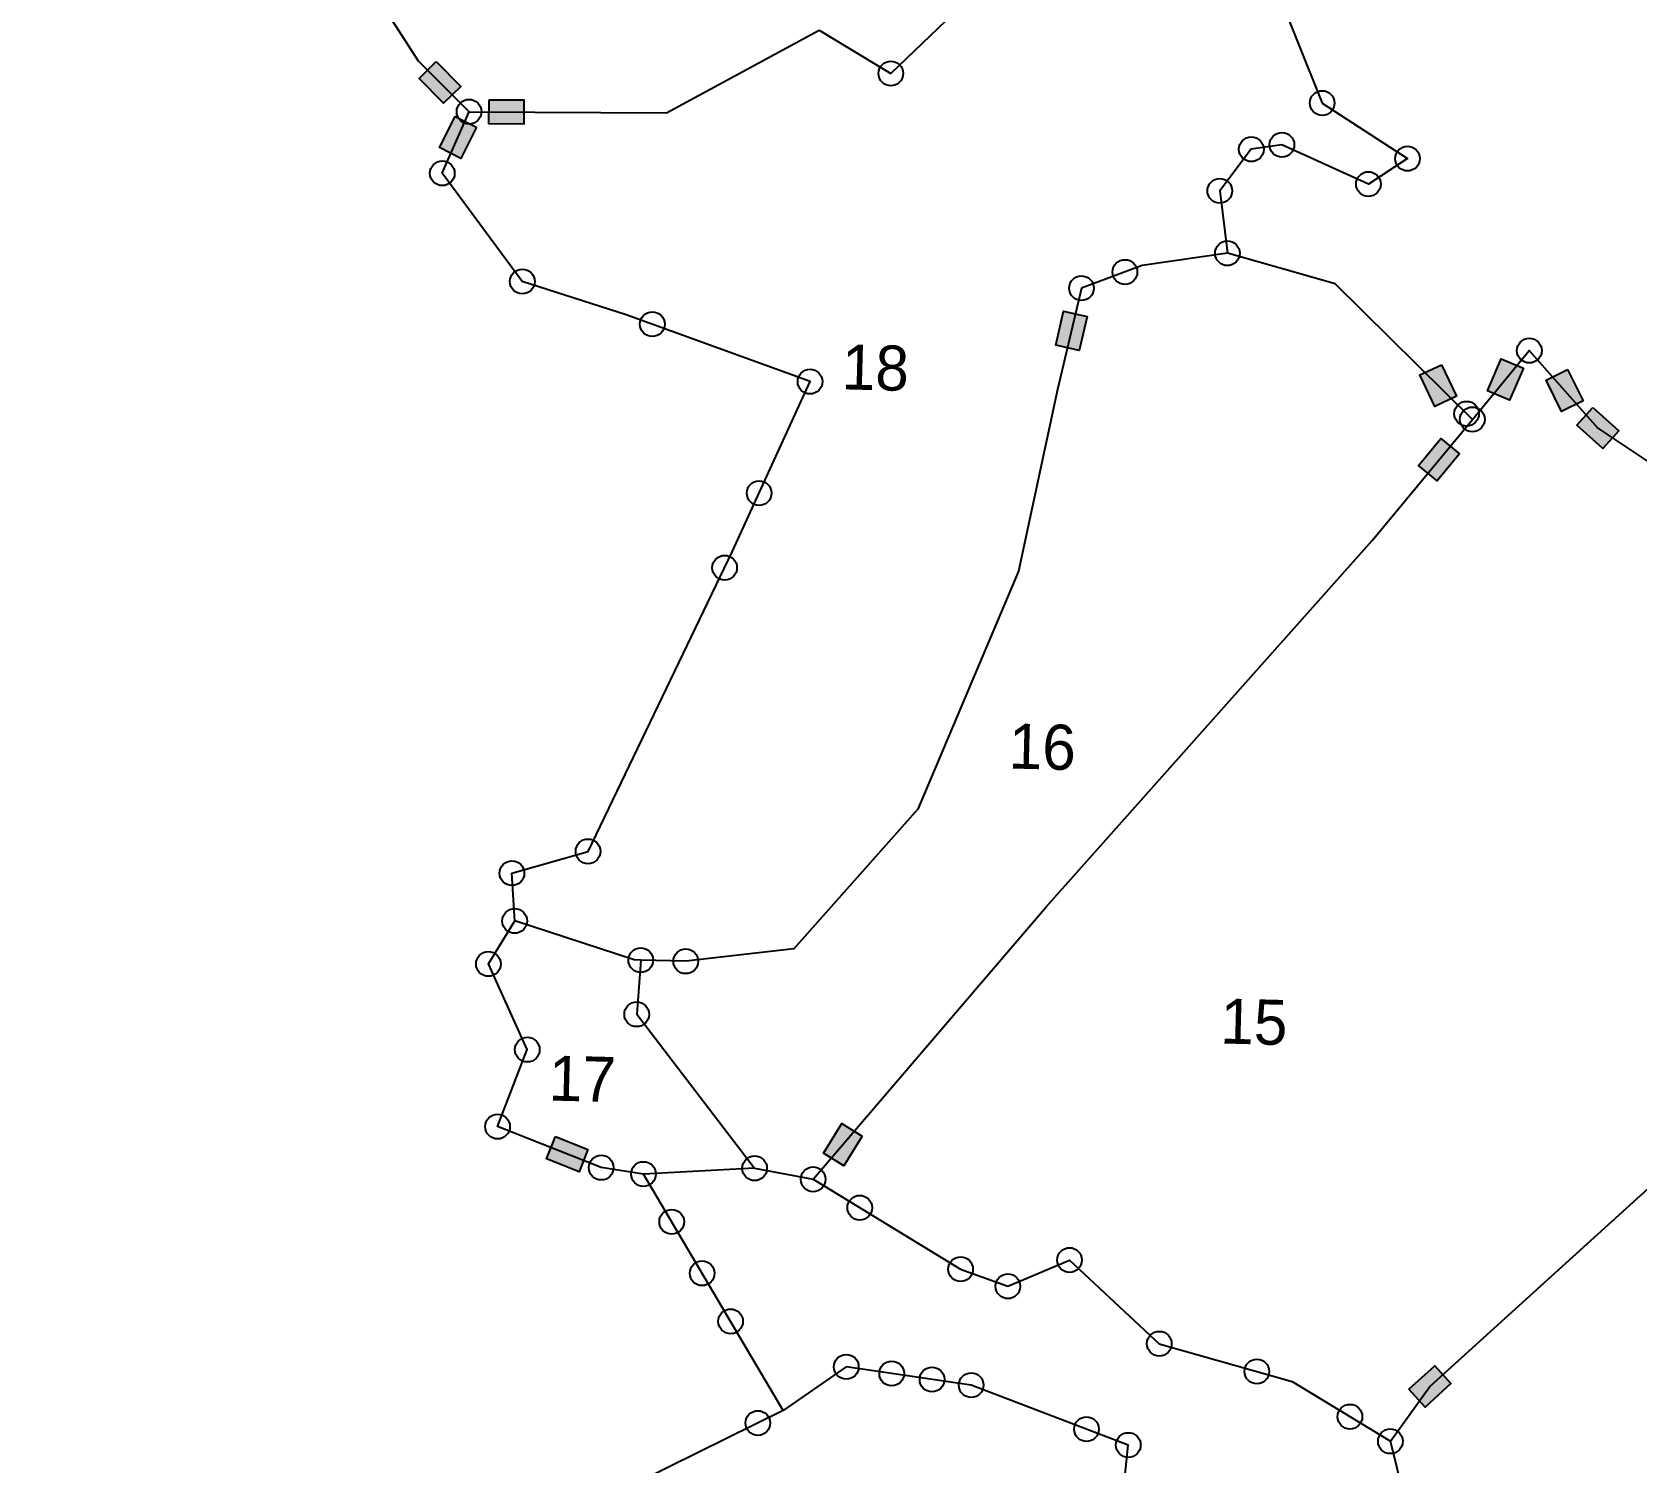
# Model space of a CAD drawing. Header units: metres. Extents: x 295045 to 298104, y 2018401 to 2021427.
# Drawn here: x 296129.5 to 296451.7, y 2020225.9 to 2020513.2 of the extents above; entities that cross this region are included whole.
import ezdxf
from ezdxf.enums import TextEntityAlignment as Align

# ---------------------------------------------------------------- set-up
doc = ezdxf.new("R2010")
doc.units = ezdxf.units.M
doc.header["$MEASUREMENT"] = 0
for name, color, linetype in [('POLY_PARCEL', 6, 'Continuous'), ('SYM_STONE', 1, 'Continuous'), ('TEXT_PARCEL', 7, 'Continuous')]:
    doc.layers.add(name, color=color, linetype=linetype)
doc.styles.add('TEXT_MAP', font='', dxfattribs={"height": 2.5})
doc.styles.get('TEXT_MAP').set_extended_font_data('Kruti Dev 050')

# ---------------------------------------------------------------- blocks, each defined once
blk = doc.blocks.new('STONE')
blk.add_circle((0, 0), 0.493)
blk = doc.blocks.new('STONESQUAREFILLED')
blk.add_hatch(color=256).paths.add_polyline_path([(0.696, -0.481), (0.696, 0.481), (-0.696, 0.481), (-0.696, -0.481)])
blk.add_lwpolyline([(-0.696, 0.481), (0.696, 0.481), (0.696, -0.481), (-0.696, -0.481)], close=True)
blk = doc.blocks.new('RFGTGG')
at = {"layer": 'POLY_PARCEL'}
for points in [[(301857.199, 2017010.362), (301856.353, 2017008.83), (301857.093, 2017004.762), (301858.043, 2016997.911), (301855.927, 2016991.36), (301853.494, 2016990.937), (301852.26, 2016987.583), (301853.476, 2016984.571), (301861.532, 2016977.359), (301868.197, 2016967.585), (301870.276, 2016965.603)], [(301884.16, 2016969.212), (301887.068, 2016967.565), (301891.988, 2016972.531), (301893.151, 2016974.962), (301899.023, 2016972.32), (301900.134, 2016970.26), (301902.25, 2016971.633), (301904.313, 2016966.826), (301907.774, 2016964.697), (301906.24, 2016963.641), (301902.748, 2016965.12), (301901.532, 2016964.909), (301900.315, 2016963.218), (301900.685, 2016960.735)], [(301870.276, 2016965.603), (301878.158, 2016965.761), (301884.16, 2016969.212)], [(301872.929, 2016933.35), (301872.771, 2016935.252), (301875.786, 2016936.203), (301881.245, 2016948.333), (301884.161, 2016955.181), (301876.755, 2016957.664), (301872.576, 2016958.879), (301869.271, 2016963.12), (301870.276, 2016965.603)], [(301900.685, 2016960.735), (301897.3, 2016960.154), (301894.895, 2016959.191), (301894.049, 2016955.123), (301892.674, 2016947.833), (301888.909, 2016938.232), (301884.095, 2016932.526), (301879.798, 2016931.915), (301878, 2016931.915)], [(301910.63, 2016954.355), (301905.013, 2016959.627), (301900.685, 2016960.735)], [(301910.63, 2016954.355), (301912.833, 2016957.159), (301915.646, 2016954.14), (301919.183, 2016951.913)], [(301885.106, 2016923.344), (301894.135, 2016934.474), (301906.755, 2016949.419), (301910.63, 2016954.355)], [(301878.329, 2016923.381), (301876.636, 2016923.592), (301872.458, 2016925.124), (301873.564, 2016928.226), (301871.924, 2016931.607), (301872.929, 2016933.35)], [(301878, 2016931.915), (301877.735, 2016931.915), (301872.929, 2016933.35)], [(301878, 2016931.915), (301877.894, 2016929.749), (301882.76, 2016923.726)], [(301908.411, 2016913.481), (301909.932, 2016915.713), (301921.073, 2016926.352), (301933.003, 2016932.181)], [(301882.76, 2016923.726), (301878.329, 2016923.381)], [(301882.76, 2016923.726), (301885.106, 2016923.344)], [(301884.15, 2016914.086), (301878.329, 2016923.381)], [(301885.106, 2016923.344), (301891.083, 2016919.91), (301892.987, 2016919.276), (301895.42, 2016920.385), (301899.088, 2016917.14), (301904.431, 2016915.766), (301908.411, 2016913.481)], [(301883.409, 2016894.337), (301897.72, 2016910.083), (301897.956, 2016913.063), (301891.626, 2016915.291), (301886.622, 2016915.893), (301884.15, 2016914.086)], [(301884.15, 2016914.086), (301878.515, 2016911.119), (301867.602, 2016905.941), (301869.443, 2016900.966), (301883.409, 2016894.337)], [(301924.201, 2016908.202), (301919.229, 2016911.003), (301915.711, 2016911.473), (301909.522, 2016909.465), (301908.411, 2016913.481)]]:
    blk.add_lwpolyline(points, dxfattribs=at)
at = {"layer": 'SYM_STONE'}
for p in [(301887.068, 2016967.565), (301904.313, 2016966.826), (301870.276, 2016965.603), (301901.532, 2016964.909), (301902.748, 2016965.12), (301907.774, 2016964.697), (301906.24, 2016963.641), (301869.271, 2016963.12), (301900.315, 2016963.218), (301900.685, 2016960.735), (301896.613, 2016959.879), (301872.576, 2016958.879), (301894.895, 2016959.191), (301877.808, 2016957.311), (301912.833, 2016957.159), (301884.161, 2016955.181), (301910.394, 2016954.576), (301910.63, 2016954.355), (301882.243, 2016950.677), (301880.944, 2016947.664), (301875.786, 2016936.203), (301872.771, 2016935.252), (301872.929, 2016933.35), (301871.924, 2016931.607), (301878, 2016931.915), (301879.798, 2016931.915), (301877.894, 2016929.749), (301873.564, 2016928.226), (301872.458, 2016925.124), (301882.76, 2016923.726), (301876.636, 2016923.592), (301878.329, 2016923.381), (301885.106, 2016923.344), (301886.995, 2016922.258), (301879.505, 2016921.503), (301891.083, 2016919.91), (301895.42, 2016920.385), (301880.772, 2016919.48), (301892.987, 2016919.276), (301881.957, 2016917.589), (301899.088, 2016917.14), (301903.012, 2016916.131), (301886.622, 2016915.893), (301888.441, 2016915.674), (301890.056, 2016915.479), (301891.626, 2016915.291), (301906.771, 2016914.422), (301883.15, 2016913.559), (301896.272, 2016913.655), (301908.411, 2016913.481), (301897.956, 2016913.063)]:
    blk.add_blockref('STONE', p, dxfattribs=at)
for p, rotation in [((301869.081, 2016966.742), 316.0974927693263), ((301871.769, 2016965.633), 1.152037551147401), ((301869.858, 2016964.568), 244.7801727705), ((301894.539, 2016957.48), 258.5065637207528), ((301911.907, 2016955.98), 248.1121289637632), ((301909.231, 2016955.668), 296.7364250921835), ((301914.282, 2016955.603), 298.1267220375888), ((301915.646, 2016954.14), 319.3966720183185), ((301909.342, 2016952.714), 231.8554179718298), ((301886.255, 2016924.761), 239.6116616679418), ((301875.267, 2016924.095), 339.8650833302784), ((301909.932, 2016915.713), 43.67962036971539)]:
    blk.add_blockref('STONESQUAREFILLED', p, dxfattribs=dict(at, rotation=rotation))
at = {"layer": 'TEXT_PARCEL', "style": 'TEXT_MAP'}
for s, p in [('18', (301886.756, 2016954.907)), ('16', (301893.807, 2016939.946)), ('15', (301902.536, 2016929.187)), ('17', (301875.792, 2016926.219))]:
    blk.add_text(s, height=1.8, dxfattribs=at).set_placement(p, align=Align.CENTER)

msp = doc.modelspace()

# ---------------------------------------------------------------- block references
at = {"xscale": 5.028355452909758, "yscale": 5.028355452909758, "zscale": 5.028355452909758, "rotation": 358.5226513278113}
msp.add_blockref('RFGTGG', (-1482668.18, -8079017.18), dxfattribs=at)

doc.saveas('drawing.dxf')
